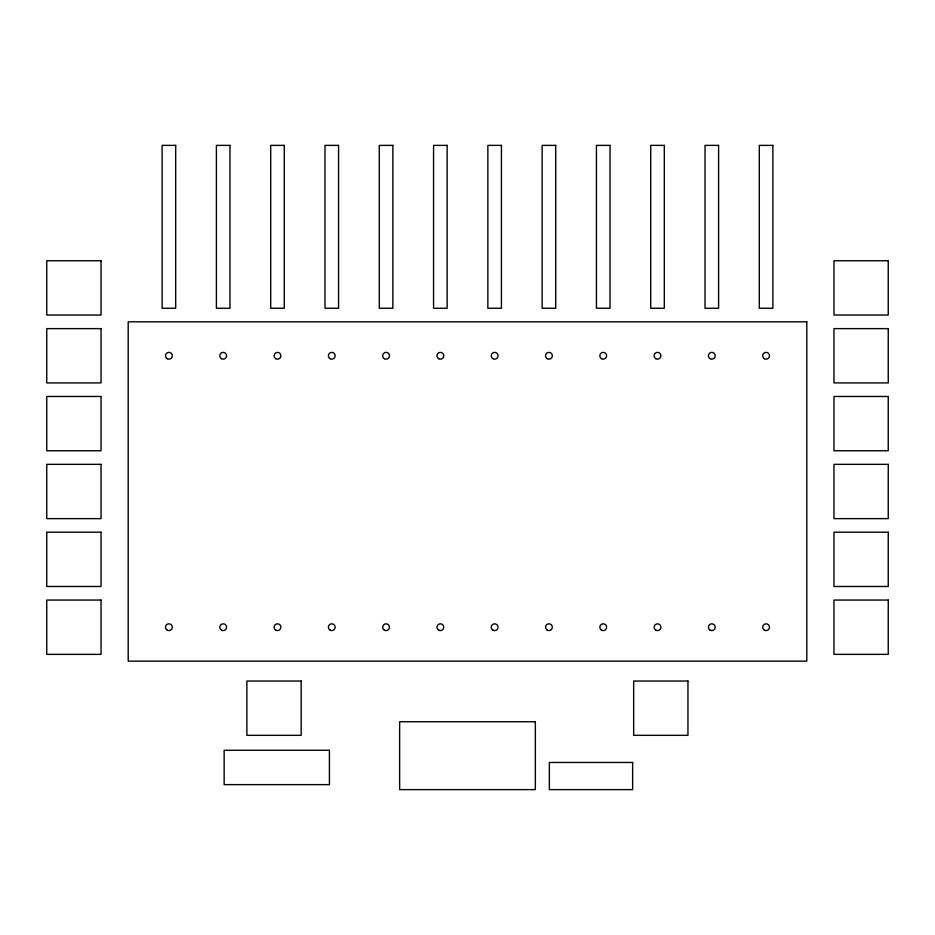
<?xml version="1.0" encoding="UTF-8"?>
<svg xmlns="http://www.w3.org/2000/svg" width="935" height="935" viewBox="0 0 935 935"><rect width="100%" height="100%" fill="white"/><g stroke="black" fill="none" stroke-linecap="round" stroke-linejoin="round"><path stroke-width="1.4" d="M175.686 145.381L162.117 145.381L162.117 308.258L175.686 308.258L175.686 145.381M229.975 145.381L216.406 145.381L216.406 308.258L229.975 308.258L229.975 145.381M284.275 145.381L270.694 145.381L270.694 308.258L284.275 308.258L284.275 145.381M338.563 145.381L324.983 145.381L324.983 308.258L338.563 308.258L338.563 145.381M392.852 145.381L379.283 145.381L379.283 308.258L392.852 308.258L392.852 145.381M447.14 145.381L433.571 145.381L433.571 308.258L447.14 308.258L447.14 145.381M501.429 145.381L487.86 145.381L487.86 308.258L501.429 308.258L501.429 145.381M555.717 145.381L542.148 145.381L542.148 308.258L555.717 308.258L555.717 145.381M610.017 145.381L596.437 145.381L596.437 308.258L610.017 308.258L610.017 145.381M664.306 145.381L650.725 145.381L650.725 308.258L664.306 308.258L664.306 145.381M718.594 145.381L705.025 145.381L705.025 308.258L718.594 308.258L718.594 145.381M772.883 145.381L759.313 145.381L759.313 308.258L772.883 308.258L772.883 145.381M101.038 260.748L46.75 260.748L46.75 315.037L101.038 315.037L101.038 260.748M888.25 260.748L833.962 260.748L833.962 315.037L888.25 315.037L888.25 260.748M806.812 321.827L128.189 321.827L128.189 661.138L806.812 661.138L806.812 321.827M101.038 328.617L46.75 328.617L46.75 382.906L101.038 382.906L101.038 328.617M888.25 328.617L833.962 328.617L833.962 382.906L888.25 382.906L888.25 328.617M101.038 396.475L46.75 396.475L46.75 450.763L101.038 450.763L101.038 396.475M888.25 396.475L833.962 396.475L833.962 450.763L888.25 450.763L888.25 396.475M101.038 464.344L46.75 464.344L46.75 518.633L101.038 518.633L101.038 464.344M888.25 464.344L833.962 464.344L833.962 518.633L888.25 518.633L888.25 464.344M101.038 532.202L46.75 532.202L46.75 586.49L101.038 586.49L101.038 532.202M888.25 532.202L833.962 532.202L833.962 586.49L888.25 586.49L888.25 532.202M101.038 600.06L46.75 600.06L46.75 654.36L101.038 654.36L101.038 600.06M888.25 600.06L833.962 600.06L833.962 654.36L888.25 654.36L888.25 600.06M301.163 681.031L246.875 681.031L246.875 735.331L301.163 735.331L301.163 681.031M687.95 681.031L633.661 681.031L633.661 735.331L687.95 735.331L687.95 681.031M535.358 721.75L399.642 721.75L399.642 789.619L535.358 789.619L535.358 721.75M329.424 750.267L224.155 750.267L224.155 784.617L329.424 784.617L329.424 750.267M632.633 762.469L549.348 762.469L549.348 789.619L632.633 789.619L632.633 762.469M764.398 358.701A3.389 3.389 0 0 0 769.493 355.756A3.389 3.389 0 0 0 764.398 352.822A3.389 3.389 0 0 0 764.398 358.701M710.109 358.701A3.389 3.389 0 0 0 715.205 355.756A3.389 3.389 0 0 0 710.109 352.822A3.389 3.389 0 0 0 710.109 358.701M655.821 358.701A3.389 3.389 0 0 0 660.905 355.756A3.389 3.389 0 0 0 655.821 352.822A3.389 3.389 0 0 0 655.821 358.701M601.532 358.701A3.389 3.389 0 0 0 606.616 355.756A3.389 3.389 0 0 0 601.532 352.822A3.389 3.389 0 0 0 601.532 358.701M547.244 358.701A3.389 3.389 0 0 0 552.328 355.756A3.389 3.389 0 0 0 547.244 352.822A3.389 3.389 0 0 0 547.244 358.701M492.944 358.701A3.389 3.389 0 0 0 498.039 355.756A3.389 3.389 0 0 0 492.944 352.822A3.389 3.389 0 0 0 492.944 358.701M438.655 358.701A3.389 3.389 0 0 0 443.751 355.756A3.389 3.389 0 0 0 438.655 352.822A3.389 3.389 0 0 0 438.655 358.701M384.367 358.701A3.389 3.389 0 0 0 389.463 355.756A3.389 3.389 0 0 0 384.367 352.822A3.389 3.389 0 0 0 384.367 358.701M330.078 358.701A3.389 3.389 0 0 0 335.162 355.756A3.389 3.389 0 0 0 330.078 352.822A3.389 3.389 0 0 0 330.078 358.701M275.79 358.701A3.389 3.389 0 0 0 280.874 355.756A3.389 3.389 0 0 0 275.79 352.822A3.389 3.389 0 0 0 275.79 358.701M221.501 358.701A3.389 3.389 0 0 0 226.586 355.756A3.389 3.389 0 0 0 221.501 352.822A3.389 3.389 0 0 0 221.501 358.701M167.201 358.701A3.389 3.389 0 0 0 172.297 355.756A3.389 3.389 0 0 0 167.201 352.822A3.389 3.389 0 0 0 167.201 358.701M167.201 630.143A3.389 3.389 0 0 0 172.297 627.21A3.389 3.389 0 0 0 167.201 624.276A3.389 3.389 0 0 0 167.201 630.143M221.501 630.143A3.389 3.389 0 0 0 226.586 627.21A3.389 3.389 0 0 0 221.501 624.276A3.389 3.389 0 0 0 221.501 630.143M275.79 630.143A3.389 3.389 0 0 0 280.874 627.21A3.389 3.389 0 0 0 275.79 624.276A3.389 3.389 0 0 0 275.79 630.143M330.078 630.143A3.389 3.389 0 0 0 335.162 627.21A3.389 3.389 0 0 0 330.078 624.276A3.389 3.389 0 0 0 330.078 630.143M384.367 630.143A3.389 3.389 0 0 0 389.463 627.21A3.389 3.389 0 0 0 384.367 624.276A3.389 3.389 0 0 0 384.367 630.143M438.655 630.143A3.389 3.389 0 0 0 443.751 627.21A3.389 3.389 0 0 0 438.655 624.276A3.389 3.389 0 0 0 438.655 630.143M492.944 630.143A3.389 3.389 0 0 0 498.039 627.21A3.389 3.389 0 0 0 492.944 624.276A3.389 3.389 0 0 0 492.944 630.143M547.244 630.143A3.389 3.389 0 0 0 552.328 627.21A3.389 3.389 0 0 0 547.244 624.276A3.389 3.389 0 0 0 547.244 630.143M601.532 630.143A3.389 3.389 0 0 0 606.616 627.21A3.389 3.389 0 0 0 601.532 624.276A3.389 3.389 0 0 0 601.532 630.143M655.821 630.143A3.389 3.389 0 0 0 660.905 627.21A3.389 3.389 0 0 0 655.821 624.276A3.389 3.389 0 0 0 655.821 630.143M710.109 630.143A3.389 3.389 0 0 0 715.205 627.21A3.389 3.389 0 0 0 710.109 624.276A3.389 3.389 0 0 0 710.109 630.143M764.398 630.143A3.389 3.389 0 0 0 769.493 627.21A3.389 3.389 0 0 0 764.398 624.276A3.389 3.389 0 0 0 764.398 630.143"/></g></svg>
